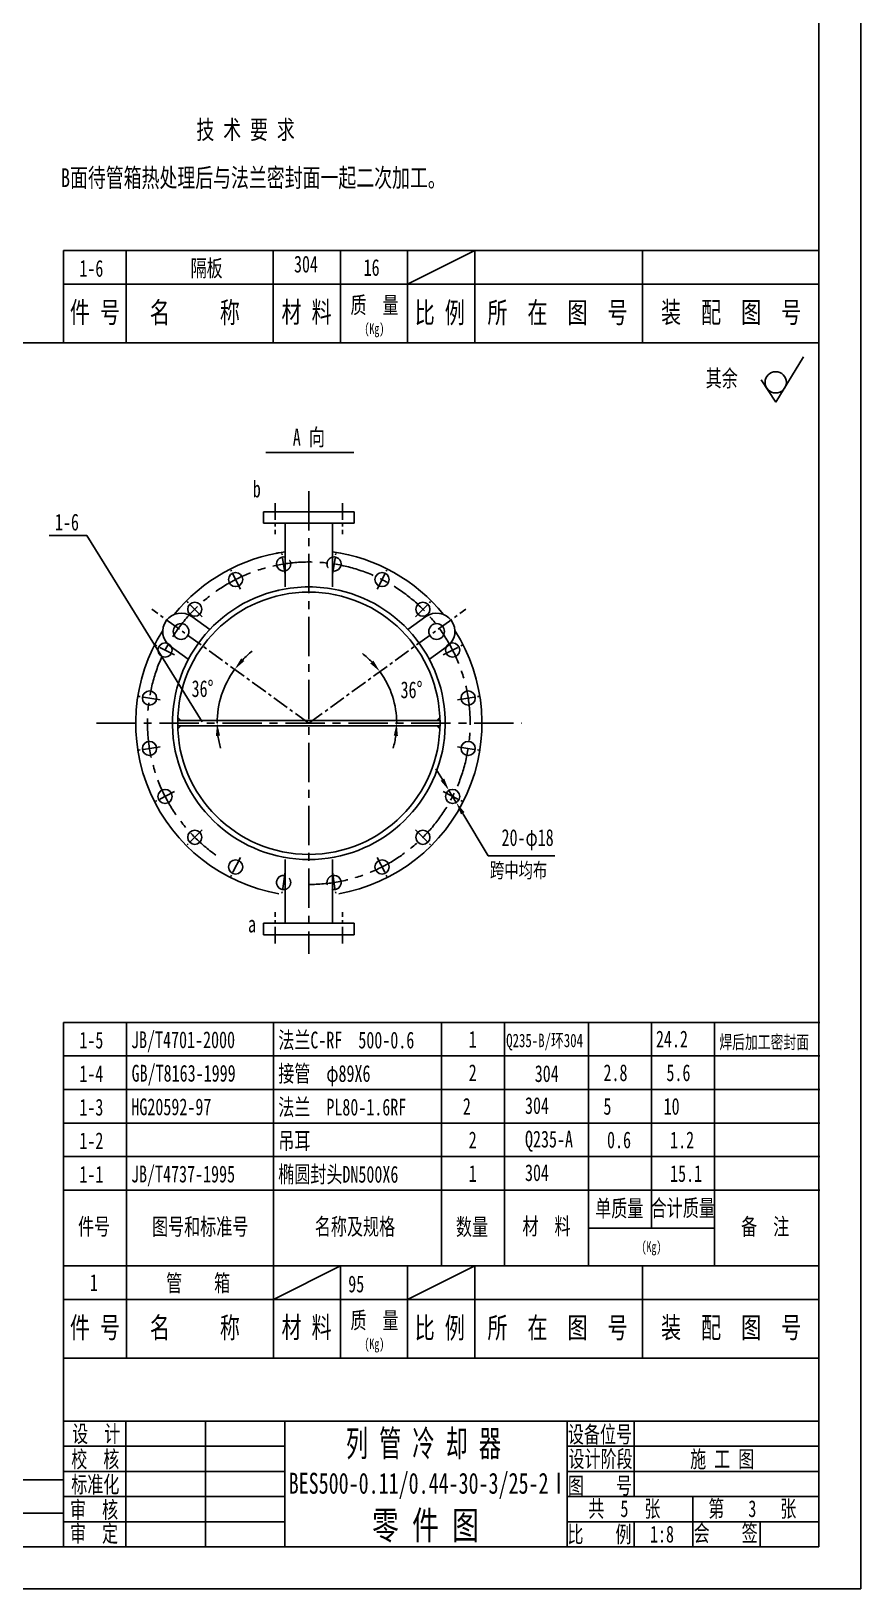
# Model space of a CAD drawing. Extents: x 12575 to 63012, y 39469 to 86293.
# Drawn here: x 34804 to 36386, y 39595 to 42566 of the extents above; entities that cross this region are included whole.
import ezdxf
from ezdxf.enums import TextEntityAlignment as Align

# ---------------------------------------------------------------- set-up
doc = ezdxf.new("R2010")
doc.units = 0
for name, pattern in [('CENTER', [50.8, 31.75, -6.35, 6.35, -6.35]), ('CENTERX2', [4, 2.5, -0.5, 0.5, -0.5]), ('DASHEDX2', [38.1, 25.4, -12.7]), ('PHANTOM2', [31.75, 15.875, -3.175, 3.175, -3.175, 3.175, -3.175])]:
    doc.linetypes.add(name, pattern=pattern)
doc.layers.get('0').update_dxf_attribs({"linetype": 'CONTINUOUS'})
doc.layers.get('DEFPOINTS').update_dxf_attribs({"color": 1, "linetype": 'PHANTOM2'})
for name, color, linetype in [('AA', 1, 'DASHEDX2'), ('CCX', 1, 'CONTINUOUS'), ('DD', 1, 'CENTER')]:
    doc.layers.add(name, color=color, linetype=linetype)
doc.styles.add('HZ', font='SIMFANG.TTF', dxfattribs={"width": 0.7})
doc.styles.add('HZ123', font='SIMFANG.TTF', dxfattribs={"width": 0.7, "height": 2.5})
doc.styles.add('HZTXT', font='SIMFANG.TTF', dxfattribs={"width": 0.7, "height": 2.5})
doc.styles.add('WZ5', font='SIMFANG.TTF', dxfattribs={"width": 0.7})
doc.dimstyles.new('ISO-25$2', dxfattribs={"dimscale": 8, "dimtxt": 4, "dimasz": 3, "dimexe": 1.25, "dimexo": 0, "dimgap": 1.5, "dimtad": 2, "dimtih": 1, "dimtoh": 1, "dimdec": 0, "dimtxsty": 'HZ', "dimcen": 3, "dimazin": 3, "dimtm": 1e-09, "dimtfac": 8, "dimtdec": 0, "dimtmove": 0, "dimatfit": 3})
doc.dimstyles.new('ISO-25$3', dxfattribs={"dimscale": 8, "dimtxt": 4, "dimasz": 3, "dimexe": 1.25, "dimexo": 0, "dimgap": 1.5, "dimtad": 2, "dimtih": 1, "dimtoh": 1, "dimdec": 0, "dimtxsty": 'HZ', "dimcen": -2.5, "dimazin": 3, "dimtm": 1e-09, "dimtfac": 8, "dimtdec": 0, "dimtmove": 0, "dimatfit": 3})

# ---------------------------------------------------------------- blocks, each defined once
blk = doc.blocks.new('*D149')
at = {"layer": 'CCX', "color": 0}
for p, q in [((35588.3, 41138.2), (35576, 41158.8)), ((35600.7, 41117.6), (35614.6, 41094.5)), ((35675.8, 40993), (35627, 41073.9)), ((35802.3, 40993), (35675.8, 40993))]:
    blk.add_line(p, q, dxfattribs=at)
for points in [[(35591.8, 41140.3), (35584.9, 41136.1), (35600.7, 41117.6)], [(35630.5, 41076), (35623.6, 41071.9), (35614.6, 41094.5)]]:
    blk.add_solid(points, dxfattribs=at)
at = {"layer": 'DEFPOINTS', "color": 0}
for p in [(35600.7, 41117.6), (35614.6, 41094.5)]:
    blk.add_point(p, dxfattribs=at)
at = {"layer": 'CCX', "color": 0, "insert": (35750.7, 41023.4), "char_height": 32, "attachment_point": 5, "style": 'HZ'}
blk.add_mtext('20-φ18', dxfattribs=at)
blk = doc.blocks.new('*D157')
at = {"layer": 'CCX', "color": 0}
for start, end in [(44.2144, 52.4287), (360, 36), (343.5713, 351.7856)]:
    blk.add_arc((35333.7, 41245.7), 167.5, start, end, dxfattribs=at)
for points in [[(35456.8, 41365.1), (35450.7, 41359.9), (35469.2, 41344.2)], [(35495.5, 41222), (35503.5, 41221.5), (35501.2, 41245.7)]]:
    blk.add_solid(points, dxfattribs=at)
at = {"layer": 'DEFPOINTS', "color": 0}
for p in [(35633, 41463.1), (35497.6, 41280.5), (34929, 41245.7), (35333.7, 41245.7), (35739.4, 41245.7)]:
    blk.add_point(p, dxfattribs=at)
at = {"layer": 'CCX', "color": 0, "insert": (35529.4, 41309.3), "char_height": 32, "attachment_point": 5, "style": 'HZ'}
blk.add_mtext('36°', dxfattribs=at)
blk = doc.blocks.new('*D158')
at = {"layer": 'CCX', "color": 0}
for start, end in [(128.2585, 136.1292), (144, 180), (187.8708, 195.7415)]:
    blk.add_arc((35333.7, 41245.7), 174.8, start, end, dxfattribs=at)
for points in [[(35210.7, 41364.3), (35204.6, 41369.4), (35192.2, 41348.4)], [(35156.5, 41221.5), (35164.5, 41222), (35158.9, 41245.7)]]:
    blk.add_solid(points, dxfattribs=at)
at = {"layer": 'DEFPOINTS', "color": 0}
for p in [(35034.4, 41463.1), (35174, 41316.8), (34929, 41245.7), (35333.7, 41245.7), (35739.4, 41245.7)]:
    blk.add_point(p, dxfattribs=at)
at = {"layer": 'CCX', "color": 0, "insert": (35131.1, 41311.5), "char_height": 32, "attachment_point": 5, "style": 'HZ'}
blk.add_mtext('36°', dxfattribs=at)

msp = doc.modelspace()

# ---------------------------------------------------------------- hatches: boundary and pattern name
h = msp.add_hatch(color=256)
h.paths.add_polyline_path([(35577.8, 41250.7), (35583.7, 41250.7, 0.005718), (35583.5, 41256.4)])
h.paths.add_polyline_path([(35577.8, 41240.7), (35583.5, 41235, 0.005718), (35583.7, 41240.7)])

# ---------------------------------------------------------------- linework, layer by layer
at = {"color": 7}
for p, q in [((36385.8, 44347), (36385.8, 39595)), ((29857.8, 41971), (36305.8, 41971)), ((33421.4, 41971), (34861.4, 41971)), ((36305.8, 41971), (36305.8, 40419)), ((36305.8, 41971), (36305.8, 40419)), ((36305.8, 40819), (36305.8, 40243))]:
    msp.add_line(p, q, dxfattribs=at)
for p, q in [((36305.8, 44267), (36305.8, 39675)), ((34865.8, 42147), (34865.8, 41971)), ((34865.8, 42083), (36305.8, 42083)), ((35247.2, 41649.1), (35247.2, 41627.1)), ((35247.2, 41649.1), (35342, 41649.1)), ((35247.2, 41649.1), (35247.2, 41627.1)), ((35247.2, 41649.1), (35247.2, 41627.1)), ((35247.2, 41649.1), (35342, 41649.1)), ((35420.2, 41649.1), (35325.4, 41649.1)), ((35420.2, 41649.1), (35325.4, 41649.1)), ((35420.2, 41649.1), (35420.2, 41627.1)), ((35420.2, 41649.1), (35420.2, 41627.1)), ((35420.2, 41649.1), (35420.2, 41627.1)), ((35247.2, 41627.1), (35342, 41627.1)), ((35288.7, 41627.1), (35288.7, 41505.7)), ((35420.2, 41627.1), (35325.4, 41627.1)), ((35378.7, 41627.1), (35378.7, 41505.7)), ((35144.7, 41424.3), (35110.7, 41449)), ((35522.7, 41424.3), (35556.7, 41449)), ((35103.6, 41367.7), (35069.6, 41392.4)), ((35563.8, 41367.7), (35597.8, 41392.4)), ((35083.8, 41250.7), (35583.7, 41250.7)), ((35083.8, 41240.7), (35583.7, 41240.7)), ((35083.9, 41256.4), (35089.6, 41250.7)), ((35083.9, 41235), (35089.6, 41240.7)), ((35583.5, 41256.4), (35577.8, 41250.7)), ((35583.5, 41235), (35577.8, 41240.7)), ((35288.7, 40864.2), (35288.7, 40985.7)), ((35378.7, 40864.2), (35378.7, 40985.7)), ((35247.2, 40842.2), (35247.2, 40864.2)), ((35247.2, 40842.2), (35247.2, 40864.2)), ((35247.2, 40842.2), (35247.2, 40864.2)), ((35247.2, 40864.2), (35342, 40864.2)), ((35420.2, 40864.2), (35325.4, 40864.2)), ((35420.2, 40842.2), (35420.2, 40864.2)), ((35420.2, 40842.2), (35420.2, 40864.2)), ((35420.2, 40842.2), (35420.2, 40864.2)), ((35247.2, 40842.2), (35342, 40842.2)), ((35247.2, 40842.2), (35342, 40842.2)), ((35420.2, 40842.2), (35325.4, 40842.2)), ((35420.2, 40842.2), (35325.4, 40842.2)), ((34865.8, 40675.3), (34865.8, 39675)), ((34865.8, 40355.2), (36307.4, 40355.2)), ((34865.8, 40147), (36305.8, 40147)), ((34865.8, 40035), (36305.8, 40035)), ((36305.8, 39675), (29857.8, 39675))]:
    msp.add_line(p, q)
at = {"ltscale": 8}
for q in [(36276.8, 41944.6), (36196, 41900.9), (36196, 41900.9)]:
    msp.add_line((36224.1, 41857.7), q, dxfattribs=at)
at = {"color": 0}
msp.add_line((34838.7, 41603.5), (34910.7, 41603.5), dxfattribs=at)
for centre, radius in [((36223.6, 41895.8), 20.3), ((35194.1, 41519.7), 13.5), ((35473.3, 41519.7), 13.5), ((35333.7, 41245.7), 250), ((35116.3, 41463.1), 13.5), ((35551.1, 41463.1), 13.5), ((35090.2, 41420.7), 15), ((35577.2, 41420.7), 15), ((35059.7, 41385.3), 13.5), ((35607.7, 41385.3), 13.5), ((35030, 41293.8), 13.5), ((35637.4, 41293.8), 13.5), ((35030, 41197.6), 13.5), ((35637.4, 41197.6), 13.5), ((35637.4, 41197.6), 13.5), ((35059.7, 41106.1), 13.5), ((35607.7, 41106.1), 13.5), ((35607.7, 41106.1), 13.5), ((35116.3, 41028.2), 13.5), ((35551.1, 41028.2), 13.5), ((35194.1, 40971.7), 13.5), ((35473.3, 40971.7), 13.5)]:
    msp.add_circle(centre, radius)
for centre, radius, start, end in [((35333.7, 41245.7), 330, 97.8375, 141.0513), ((35333.7, 41245.7), 330, 99.9464, 101.0058), ((35285.6, 41549.4), 13.5, 76.709, 283.291), ((35333.7, 41245.7), 330, 38.9487, 82.1625), ((35381.8, 41549.4), 13.5, 256.709, 103.291), ((35333.7, 41245.7), 260, 102.6639, 270), ((35333.7, 41245.7), 260, 102.6639, 104.0228), ((35333.7, 41245.7), 260, 90, 102.6639), ((35333.7, 41245.7), 260, 77.3361, 90), ((35333.7, 41245.7), 260, 270, 77.3361), ((35090.2, 41420.7), 35, 54, 234), ((35577.2, 41420.7), 35, 306, 126), ((35333.7, 41245.7), 330, 147.5464, 260.0536), ((35333.7, 41245.7), 330, 279.9464, 32.4536), ((35285.6, 40942), 13.5, 76.709, 283.291), ((35381.8, 40942), 13.5, 256.709, 103.291)]:
    msp.add_arc(centre, radius, start, end)
at = {"layer": 'AA'}
for centre in [(35285.6, 40942), (35381.8, 40942)]:
    msp.add_circle(centre, 13.5, dxfattribs=at)
for centre, start, end in [((35285.6, 41549.4), 283.291, 76.709), ((35381.8, 41549.4), 103.291, 256.709)]:
    msp.add_arc(centre, 13.5, start, end, dxfattribs=at)
at = {"layer": 'CCX'}
for p, q in [((36385.8, 39595), (36385.8, 44347)), ((36305.8, 41971), (36305.8, 42539)), ((34865.8, 42147), (36305.8, 42147)), ((34985.8, 42147), (34985.8, 41971)), ((35265.8, 42147), (35265.8, 41971)), ((35393.8, 42147), (35393.8, 41971)), ((35521.8, 42147), (35521.8, 41971)), ((35521.8, 42083), (35649.8, 42147)), ((35649.8, 42147), (35649.8, 41971)), ((35969.8, 42147), (35969.8, 41971)), ((35252, 41762.1), (35419.2, 41762.1)), ((34910.7, 41603.5), (35130.7, 41248.5)), ((34865.8, 40675.3), (36307.4, 40675.3)), ((34985.9, 40035), (34985.9, 40675.3)), ((35266.2, 40035), (35266.2, 40675.3)), ((35586.6, 40211), (35586.6, 40675.3)), ((35706.7, 40211), (35706.7, 40675.3)), ((35866.9, 40211), (35866.9, 40675.3)), ((35987, 40283.1), (35987, 40675.3)), ((36107.2, 40211), (36107.2, 40675.3)), ((34865.8, 40611.3), (36307.4, 40611.3)), ((34865.8, 40547.3), (36307.4, 40547.3)), ((34865.8, 40483.3), (36307.4, 40483.3)), ((34865.8, 40419.3), (36307.4, 40419.3)), ((35866.9, 40283.1), (36107.2, 40283.1)), ((36305.8, 39675), (36305.8, 40243)), ((34865.8, 40211), (36305.8, 40211)), ((35266.2, 40147), (35393.8, 40211)), ((35393.8, 40211), (35393.8, 40035)), ((35521.8, 40147), (35649.8, 40211)), ((35521.8, 40211), (35521.8, 40035)), ((35649.8, 40211), (35649.8, 40035)), ((35969.8, 40211), (35969.8, 40035)), ((36305.8, 40035), (34865.8, 40035)), ((36305.8, 40035), (34865.8, 40035)), ((34865.8, 40035), (36305.8, 40035)), ((34865.8, 40035), (36305.8, 40035)), ((34865.8, 40035), (36305.8, 40035)), ((36305.8, 39675), (36305.8, 40035)), ((36305.8, 39915), (34865.8, 39915)), ((34984.6, 39915), (34984.6, 39675)), ((35136.6, 39915), (35136.6, 39675)), ((35287.8, 39915), (35287.8, 39675)), ((35825.8, 39915), (35825.8, 39675)), ((35953.8, 39915), (35953.8, 39771)), ((35287.8, 39867), (34865.8, 39867)), ((36305.8, 39867), (35825.8, 39867)), ((35287.8, 39819), (34865.8, 39819)), ((36305.8, 39819), (35825.8, 39819)), ((33424.2, 39803.1), (34865.8, 39803.1)), ((35287.8, 39771), (34865.8, 39771)), ((36305.8, 39771), (35825.8, 39771)), ((36065.8, 39771), (36065.8, 39723)), ((33424.2, 39739.1), (34865.8, 39739.1)), ((35287.8, 39723), (34865.8, 39723)), ((36305.8, 39723), (35825.8, 39723)), ((35953.8, 39723), (35953.8, 39675)), ((36065.8, 39675), (36065.8, 39723)), ((36193.8, 39675), (36193.8, 39723)), ((36385.8, 39595), (29657.8, 39595))]:
    msp.add_line(p, q, dxfattribs=at)
at = {"layer": 'DD', "linetype": 'CENTERX2', "ltscale": 30}
for p, q in [((35333.7, 41688.5), (35333.7, 40805.9)), ((34929, 41245.7), (35739.4, 41245.7))]:
    msp.add_line(p, q, dxfattribs=at)
at = {"layer": 'DD'}
for p, q in [((35269.7, 41665.6), (35269.7, 41606.1)), ((35397.7, 41665.6), (35397.7, 41606.1)), ((35288.8, 41529.3), (35282.4, 41569.6)), ((35378.6, 41529.3), (35385, 41569.6)), ((35203.3, 41501.5), (35184.8, 41537.9)), ((35464.1, 41501.5), (35482.6, 41537.9)), ((35130.7, 41448.7), (35101.8, 41477.6)), ((35536.7, 41448.7), (35565.6, 41477.6)), ((35333.7, 41245.7), (35034.4, 41463.1)), ((35333.7, 41245.7), (35633, 41463.1)), ((35077.9, 41376), (35041.5, 41394.6)), ((35589.5, 41376), (35626, 41394.6)), ((35050.1, 41290.6), (35009.7, 41297)), ((35617.3, 41290.6), (35657.7, 41297)), ((35050.1, 41200.8), (35009.7, 41194.4)), ((35617.3, 41200.8), (35657.7, 41194.4)), ((35617.3, 41200.8), (35657.7, 41194.4)), ((35077.9, 41115.3), (35041.5, 41096.8)), ((35589.5, 41115.3), (35626, 41096.8)), ((35589.5, 41115.3), (35626, 41096.8)), ((35130.7, 41042.6), (35101.8, 41013.7)), ((35536.7, 41042.6), (35565.6, 41013.7)), ((35203.3, 40989.8), (35184.8, 40953.4)), ((35464.1, 40989.8), (35482.6, 40953.4)), ((35288.8, 40962.1), (35282.4, 40921.7)), ((35378.6, 40962.1), (35385, 40921.7)), ((35269.7, 40825.8), (35269.7, 40885.3)), ((35397.7, 40825.8), (35397.7, 40885.3))]:
    msp.add_line(p, q, dxfattribs=at)
at = {"layer": 'DD', "linetype": 'CENTERX2', "ltscale": 30}
msp.add_arc((35333.7, 41245.7), 307.5, 270, 234.8577, dxfattribs=at)

# ---------------------------------------------------------------- texts
at = {"style": 'HZ123', "width": 0.7}
msp.add_text('1-6', height=32, dxfattribs=at).set_placement((34849.8, 41613.3))
at = {"layer": 'CCX'}
for s, height, style, width, p in [('技 术 要 求', 35.71, 'HZ', 0.7, (35119.4, 42359.8)), ('B面待管箱热处理后与法兰密封面一起二次加工。', 35.714, 'HZ', 0.7, (34861.5, 42268.2)), ('1-6', 32, 'HZ', 0.7, (34896.3, 42097.2)), ('隔板   ', 32, 'HZ', 0.7, (35108.3, 42097.4)), ('304', 32, 'HZ123', 0.7, (35305.4, 42105.3)), ('16', 32, 'HZ', 0.7, (35438.1, 42098.9)), ('质  量', 32, 'WZ5', 0.7, (35413.1, 42027.2)), ('件 号', 40, 'WZ5', 0.7, (34878.3, 42009.4)), ('  名     称', 40, 'WZ5', 0.7, (34992.6, 42009.1)), ('材 料', 40, 'WZ5', 0.7, (35281.7, 42009.8)), ('比 例', 40, 'WZ5', 0.7, (35535.5, 42008.7)), ('所  在  图  号', 40, 'WZ5', 0.7, (35674.1, 42009)), ('装  配  图  号', 40, 'WZ5', 0.7, (36005.1, 42009.4)), ('(Kg)', 20.02, 'HZ', 0.7, (35439.6, 41988.3)), ('(Kg)', 20.02, 'HZ', 0.7, (35439.6, 41988.3)), ('其余', 32, 'HZ', 0.7, (36090.1, 41887.5)), ('b', 32, 'HZ123', 0.7, (35226.9, 41676.4)), ('跨中均布', 28.57, 'HZ', 0.7, (35678.9, 40951.1)), ('a', 32, 'HZ123', 0.7, (35217.8, 40846.8)), ('1-5', 32, 'HZ', 0.7, (34896.3, 40625.5)), ('JB/T4701-2000', 32.036, 'HZ', 0.7, (34994.8, 40626.1)), ('法兰C-RF  500-0.6', 32, 'HZ', 0.7, (35275.5, 40625.6)), ('1', 32, 'HZ', 0.7, (35638.4, 40627.1)), ('Q235-B/环304', 25.6, 'HZ123', 0.7, (35709.9, 40628)), ('24.2', 32, 'HZ', 0.7, (35995.3, 40627.6)), ('焊后加工密封面', 25.6, 'HZ', 0.7, (36116.1, 40625)), ('1-4', 32, 'HZ', 0.7, (34896.3, 40561.5)), ('GB/T8163-1999', 32.036, 'HZ', 0.7, (34995.9, 40562.3)), ('接管  φ89X6', 32, 'HZ', 0.7, (35275.5, 40561.8)), ('2', 32, 'HZ', 0.7, (35638.4, 40563.3)), ('304', 32, 'HZ123', 0.7, (35764.3, 40561.6)), ('2.8', 32, 'HZ', 0.7, (35895.3, 40563.3)), ('5.6', 32, 'HZ', 0.7, (36015.3, 40563.3)), ('1-3', 32, 'HZ', 0.7, (34896.3, 40497.5)), ('HG20592-97', 32.04, 'HZ', 0.7, (34995.4, 40498.2)), ('法兰  PL80-1.6RF', 32, 'HZ', 0.7, (35275.5, 40497.7)), ('2', 32, 'HZ', 0.7, (35627.3, 40499.2)), ('304', 32, 'HZ123', 0.7, (35745.7, 40500.7)), ('5', 32, 'HZ', 0.7, (35895.2, 40499.2)), ('10', 32, 'HZ', 0.7, (36009.9, 40499.2)), ('1-2', 32, 'HZ', 0.7, (34896.3, 40433.5)), ('吊耳', 32, 'HZ', 0.7, (35275.5, 40433.7)), ('2', 32, 'HZ', 0.7, (35638.4, 40435.2)), ('Q235-A', 32, 'HZ123', 0.7, (35745.7, 40436.7)), ('0.6', 32, 'HZ', 0.7, (35902.1, 40435.2)), ('1.2', 32, 'HZ', 0.7, (36022.3, 40435.2)), ('1-1', 32, 'HZ', 0.7, (34896.3, 40369.5)), ('JB/T4737-1995', 32.036, 'HZ', 0.7, (34994.8, 40370.1)), ('椭圆封头DN500X6', 32, 'HZ', 0.7, (35275.5, 40369.6)), ('1', 32, 'HZ', 0.7, (35638.4, 40371.1)), ('304', 32, 'HZ123', 0.7, (35745.7, 40372.7)), ('15.1', 32, 'HZ', 0.7, (36022.3, 40371.1)), ('单质量', 32.04, 'HZ123', 0.7, (35879.5, 40304.6)), ('合计质量', 32.04, 'HZ123', 0.7, (35985.3, 40305.3)), ('件号', 32.04, 'HZ123', 0.7, (34893.8, 40270.1)), ('图号和标准号', 32.04, 'HZ123', 0.7, (35034.8, 40269.7)), ('名称及规格', 32.04, 'HZ123', 0.7, (35345.2, 40269.8)), ('数量', 32.04, 'HZ123', 0.7, (35614.1, 40269.2)), ('材  料', 32.04, 'HZ123', 0.7, (35740.9, 40270.5)), ('备  注', 32.04, 'HZ123', 0.7, (36157.5, 40269.8)), ('(Kg)', 20.02, 'HZ', 0.7, (35967.7, 40237.5)), ('1', 32, 'HZ', 0.7, (34916.4, 40163.2)), ('管    箱', 32, 'HZ', 0.7, (35061.7, 40162.2)), ('95', 32, 'HZ', 0.7, (35408.8, 40160.5)), ('件 号', 40, 'WZ5', 0.7, (34878.3, 40073.4)), ('  名     称', 40, 'WZ5', 0.7, (34992.6, 40073.1)), ('材 料', 40, 'WZ5', 0.7, (35281.7, 40073.8)), ('质  量', 32, 'WZ5', 0.7, (35413.1, 40091.2)), ('比 例', 40, 'WZ5', 0.7, (35535.5, 40072.7)), ('所  在  图  号', 40, 'WZ5', 0.7, (35674.1, 40073)), ('装  配  图  号', 40, 'WZ5', 0.7, (36005.1, 40073.4)), ('(Kg)', 20.02, 'HZ', 0.7, (35439.6, 40052.3)), ('设  计', 32, 'HZTXT', 0.7, (34882.6, 39874.7)), ('列 管 冷 却 器', 50, 'HZ123', 0.62, (35404.2, 39847.6)), ('设备位号', 32, 'HZTXT', 0.7, (35827.5, 39873.7)), ('设计阶段', 32, 'HZ', 0.7, (35828.6, 39826.9)), ('校  核', 32, 'HZTXT', 0.7, (34880.9, 39826.2)), ('施 工 图', 32, 'HZ', 0.7, (36060.5, 39826.5, 20)), ('标准化', 32, 'HZTXT', 0.7, (34880.9, 39778.2)), ('图    号', 32, 'HZ', 0.7, (35827.5, 39776)), ('审  核', 32, 'HZTXT', 0.7, (34878.6, 39730)), ('      零 件 图', 53.333, 'HZ123', 0.7, (35301.9, 39689.7)), ('共  5  张', 32, 'HZTXT', 0.7, (35866.5, 39732)), ('第   3   张', 32, 'HZTXT', 0.7, (36095.1, 39732)), ('审  定', 32, 'HZTXT', 0.7, (34878.5, 39684.3)), ('比    例', 32, 'HZ', 0.7, (35826.6, 39683.1)), ('会    签', 32, 'HZ', 0.7, (36067.2, 39685.5))]:
    msp.add_text(s, height=height, dxfattribs=dict(at, style=style, width=width)).set_placement(p)
at = {"layer": 'CCX', "style": 'HZTXT', "width": 0.7}
msp.add_text('1:8', height=32, dxfattribs=at).set_placement((36006.8, 39683.4), align=Align.CENTER)
at = {"layer": 'CCX', "insert": (35333.7, 41789.5), "char_height": 32.04, "attachment_point": 5, "style": 'HZ'}
msp.add_mtext('A 向', dxfattribs=at)
at = {"layer": 'CCX', "insert": (35295.3, 39816.4), "char_height": 40, "width": 933.851, "attachment_point": 1, "style": 'HZ'}
msp.add_mtext('BES500-0.11/0.44-30-3/25-2Ⅰ', dxfattribs=at)

# ---------------------------------------------------------------- dimensions: what is measured, and where the dimension line sits
at = {"layer": 'CCX'}
for base, line2, picture, middle in [((35497.5853, 41280.5101), ((35333.7014, 41245.6756), (35632.9956, 41463.1255)), '*D157', (35529.3786, 41309.2549)), ((35173.9704, 41316.7924), ((35333.7014, 41245.6756), (35034.4072, 41463.1255)), '*D158', (35131.0794, 41311.5115))]:
    dim = msp.add_angular_dim_2l(base=base, line1=((34928.988, 41245.6756), (35739.3742, 41245.6756)), line2=line2, dimstyle='ISO-25$2', dxfattribs=at)
    dim.commit()
    dim.dimension.update_dxf_attribs({"geometry": picture, "text_midpoint": middle})
dim = msp.add_diameter_dim_2p(p1=(35600.7, 41117.6), p2=(35614.6, 41094.5), text='20-φ18', dimstyle='ISO-25$3', dxfattribs=at)
dim.commit()
dim.dimension.update_dxf_attribs({"geometry": '*D149', "text_midpoint": (35750.7, 40993), "dimtype": 163})

doc.saveas('drawing.dxf')
